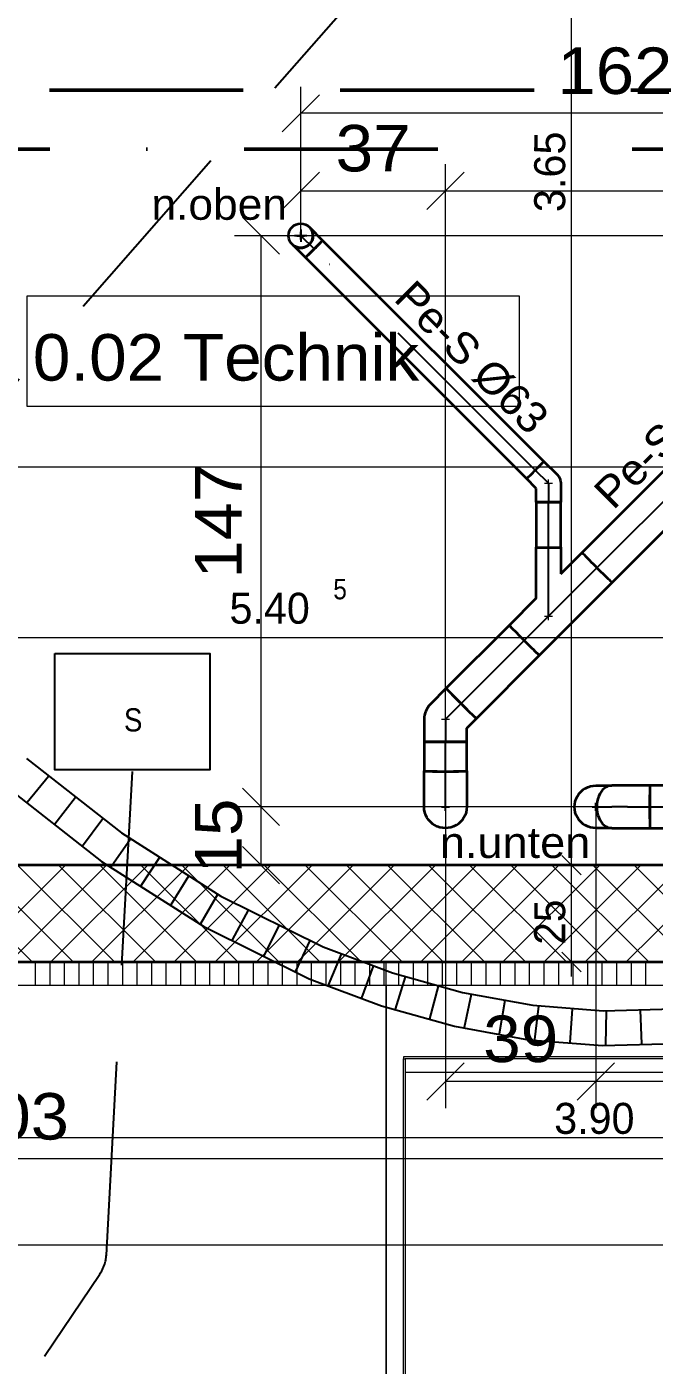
# Model space of a CAD drawing. Header units: millimetres. Extents: x -3497 to 2618, y -1809 to 2456.
# Drawn here: x 719.6 to 881.4, y 636.7 to 982.3 of the extents above; entities that cross this region are included whole.
import ezdxf
from ezdxf.enums import TextEntityAlignment as Align

# ---------------------------------------------------------------- set-up
doc = ezdxf.new("R2010")
doc.units = ezdxf.units.MM
doc.header["$LTSCALE"] = 100
doc.header["$PDMODE"] = 2
doc.header["$PDSIZE"] = 1
doc.linetypes.add('DASHDOT', pattern=[1, 0.5, -0.25, 0, -0.25])
doc.linetypes.add('DASHED', pattern=[0.75, 0.5, -0.25])
for name, color, linetype, true_color in [('10-0.05 Solid', 1, 'Continuous', 0xff0000), ('10-0.10 Punktlinie', 9, 'Continuous', 0x808080), ('10-0.18 Solid', 9, 'Continuous', 0x808080), ('20-(100) Aussenwände', 7, 'Continuous', 0xc0c0c0), ('20-Beton', 9, 'Continuous', 0x808080), ('30-Text', 7, 'Continuous', 0xff8000), ('30-Text 6', 3, 'Continuous', 0x00ff00), ('50-Sanitärapparate', 6, 'Continuous', 0xff00ff), ('50-Türen&Fenster', 9, 'Continuous', 0x808080), ('Keine', 7, 'Continuous', 0xff8000), ('Layer31', 9, 'Continuous', 0x808080)]:
    doc.layers.add(name, color=color, linetype=linetype, true_color=true_color)
doc.layers.add('10-0.05 Strichpunkt', color=7, linetype='Continuous')
doc.styles.add('Arial', font='arial.ttf')
doc.dimstyles.new('ISO-25', dxfattribs={"dimtxt": 2.5, "dimasz": 2.5, "dimexe": 1.25, "dimexo": 0.625, "dimtad": 1, "dimtxsty": 'Standard', "dimcen": 2.5, "dimadec": 0, "dimazin": 0, "dimtfac": 1, "dimtmove": 0, "dimatfit": 3, "dimfxl": 0, "dimarcsym": 0})

# ---------------------------------------------------------------- blocks, each defined once
blk = doc.blocks.new('vER1Sym_104_nNn0170')
at = {"layer": '20-(100) Aussenwände', "color": 7, "linetype": 'DASHDOT', "lineweight": 25}
blk.add_point((866.4, 780.91), dxfattribs=at)
blk = doc.blocks.new('vEBow_1400_nNn0174')
at = {"layer": '20-(100) Aussenwände', "color": 7, "linetype": 'DASHDOT', "lineweight": 25}
blk.add_line((866.4, 780.91), (870.49, 780.91), dxfattribs=at)
at = {"layer": '20-(100) Aussenwände', "color": 22, "linetype": 'Continuous', "lineweight": 35, "true_color": 0xc03000}
blk.add_lwpolyline([(870.49, 775.41), (866.4, 775.41), (865.69, 775.45), (864.98, 775.59), (864.3, 775.83), (863.65, 776.14), (863.06, 776.54), (862.51, 777.02), (862.04, 777.56), (861.64, 778.16), (861.32, 778.8), (861.09, 779.48), (860.95, 780.19), (860.9, 780.91), (860.95, 781.63), (861.09, 782.33), (861.32, 783.01), (861.64, 783.66), (862.04, 784.26), (862.51, 784.8), (863.06, 785.27), (863.65, 785.67), (864.3, 785.99), (864.98, 786.22), (865.69, 786.36), (866.4, 786.41), (870.49, 786.41), (869.99, 786.36), (869.49, 786.22), (869.01, 785.99), (868.55, 785.67), (868.13, 785.27), (867.74, 784.8), (867.41, 784.26), (867.13, 783.66), (866.9, 783.01), (866.74, 782.33), (866.64, 781.63), (866.61, 780.91), (866.64, 780.19), (866.74, 779.48), (866.9, 778.8), (867.13, 778.16), (867.41, 777.56), (867.74, 777.02), (868.13, 776.54), (868.55, 776.14), (869.01, 775.83), (869.49, 775.59), (869.99, 775.45)], close=True, dxfattribs=at)
blk = doc.blocks.new('vEBow_1401_nNn0175')
at = {"layer": '20-(100) Aussenwände', "color": 22, "linetype": 'Continuous', "lineweight": 35, "true_color": 0xc03000}
blk.add_line((880.37, 775.41), (880.37, 786.41), dxfattribs=at)
at = {"layer": '20-(100) Aussenwände', "color": 7, "linetype": 'DASHDOT', "lineweight": 25}
for q in [(870.49, 780.91), (880.37, 780.91)]:
    blk.add_line((874.59, 780.91), q, dxfattribs=at)
at = {"layer": '20-(100) Aussenwände', "color": 22, "linetype": 'Continuous', "lineweight": 35, "true_color": 0xc03000}
blk.add_lwpolyline([(870.49, 775.41), (880.37, 775.41), (880.37, 786.41), (870.49, 786.41), (869.99, 786.36), (869.49, 786.22), (869.01, 785.99), (868.55, 785.67), (868.13, 785.27), (867.74, 784.8), (867.41, 784.26), (867.13, 783.66), (866.9, 783.01), (866.74, 782.33), (866.64, 781.63), (866.61, 780.91), (866.64, 780.19), (866.74, 779.48), (866.9, 778.8), (867.13, 778.16), (867.41, 777.56), (867.74, 777.02), (868.13, 776.54), (868.55, 776.14), (869.01, 775.83), (869.49, 775.59), (869.99, 775.45)], close=True, dxfattribs=at)
blk.add_lwpolyline([(870.49, 786.41), (869.99, 786.36), (869.49, 786.22), (869.01, 785.99), (868.55, 785.67), (868.13, 785.27), (867.74, 784.8), (867.41, 784.26), (867.13, 783.66), (866.9, 783.01), (866.74, 782.33), (866.64, 781.63), (866.61, 780.91), (866.64, 780.19), (866.74, 779.48), (866.9, 778.8), (867.13, 778.16), (867.41, 777.56), (867.74, 777.02), (868.13, 776.54), (868.55, 776.14), (869.01, 775.83), (869.49, 775.59), (869.99, 775.45), (870.49, 775.41)], dxfattribs=at)
blk = doc.blocks.new('vEPipe_742_nNn0176')
at = {"layer": '20-(100) Aussenwände', "color": 7, "linetype": 'DASHDOT', "lineweight": 25}
blk.add_line((880.37, 780.91), (914.55, 780.91), dxfattribs=at)
at = {"layer": '20-(100) Aussenwände', "color": 22, "linetype": 'Continuous', "lineweight": 35, "true_color": 0xc03000}
blk.add_lwpolyline([(880.37, 775.41), (914.55, 775.41), (914.54, 775.45), (914.53, 775.59), (914.51, 775.83), (914.5, 776.14), (914.49, 776.54), (914.48, 777.02), (914.47, 777.56), (914.46, 778.16), (914.45, 778.8), (914.45, 779.48), (914.45, 780.19), (914.44, 780.91), (914.45, 781.63), (914.45, 782.33), (914.45, 783.01), (914.46, 783.66), (914.47, 784.26), (914.48, 784.8), (914.49, 785.27), (914.5, 785.67), (914.51, 785.99), (914.53, 786.22), (914.54, 786.36), (914.55, 786.41), (880.37, 786.41), (880.36, 786.36), (880.34, 786.22), (880.33, 785.99), (880.32, 785.67), (880.3, 785.27), (880.29, 784.8), (880.28, 784.26), (880.27, 783.66), (880.27, 783.01), (880.26, 782.33), (880.26, 781.63), (880.26, 780.91), (880.26, 780.19), (880.26, 779.48), (880.27, 778.8), (880.27, 778.16), (880.28, 777.56), (880.29, 777.02), (880.3, 776.54), (880.32, 776.14), (880.33, 775.83), (880.34, 775.59), (880.36, 775.45)], close=True, dxfattribs=at)
blk.add_lwpolyline([(880.37, 786.41), (880.36, 786.36), (880.34, 786.22), (880.33, 785.99), (880.32, 785.67), (880.3, 785.27), (880.29, 784.8), (880.28, 784.26), (880.27, 783.66), (880.27, 783.01), (880.26, 782.33), (880.26, 781.63), (880.26, 780.91), (880.26, 780.19), (880.26, 779.48), (880.27, 778.8), (880.27, 778.16), (880.28, 777.56), (880.29, 777.02), (880.3, 776.54), (880.32, 776.14), (880.33, 775.83), (880.34, 775.59), (880.36, 775.45), (880.37, 775.41)], dxfattribs=at)
blk = doc.blocks.new('vER1Sym_105_nNn0182')
at = {"layer": '20-(100) Aussenwände', "color": 7, "linetype": 'DASHDOT', "lineweight": 25}
blk.add_point((827.59, 780.91), dxfattribs=at)
blk = doc.blocks.new('vERiSym_187_nNn0185')
at = {"layer": '20-(100) Aussenwände', "color": 7, "linetype": 'DASHDOT', "lineweight": 25}
blk.add_point((790.25, 928.4), dxfattribs=at)
blk = doc.blocks.new('vEGuideLine_1305_nNn0186')
at = {"layer": '20-(100) Aussenwände', "color": 16, "linetype": 'Continuous', "lineweight": 13, "true_color": 0x800000}
blk.add_point((827.59, 803.55), dxfattribs=at)
blk = doc.blocks.new('vEGuideLine_1308_nNn0189')
at = {"layer": '20-(100) Aussenwände', "color": 16, "linetype": 'Continuous', "lineweight": 13, "true_color": 0x800000}
blk.add_point((854.18, 864.46), dxfattribs=at)
blk = doc.blocks.new('vEGuideLine_1310_nNn0191')
at = {"layer": '20-(100) Aussenwände', "color": 16, "linetype": 'Continuous', "lineweight": 13, "true_color": 0x800000}
blk.add_point((790.25, 928.4), dxfattribs=at)
blk = doc.blocks.new('vEGuideLine_1312_nNn0193')
at = {"layer": '20-(100) Aussenwände', "color": 16, "linetype": 'Continuous', "lineweight": 13, "true_color": 0x800000}
blk.add_point((854.18, 830.14), dxfattribs=at)
blk = doc.blocks.new('vEBow_1424_nNn0194')
at = {"layer": '20-(100) Aussenwände', "color": 7, "linetype": 'DASHDOT', "lineweight": 25}
blk.add_line((827.59, 780.91), (827.59, 790.19), dxfattribs=at)
at = {"layer": '20-(100) Aussenwände', "color": 22, "linetype": 'Continuous', "lineweight": 35, "true_color": 0xc03000}
blk.add_lwpolyline([(833.09, 790.19), (833.09, 780.91), (833.04, 780.19), (832.9, 779.48), (832.67, 778.8), (832.35, 778.16), (831.95, 777.56), (831.48, 777.02), (830.93, 776.54), (830.34, 776.14), (829.69, 775.83), (829.01, 775.59), (828.3, 775.45), (827.59, 775.41), (826.87, 775.45), (826.16, 775.59), (825.48, 775.83), (824.84, 776.14), (824.24, 776.54), (823.7, 777.02), (823.22, 777.56), (822.82, 778.16), (822.5, 778.8), (822.27, 779.48), (822.13, 780.19), (822.09, 780.91), (822.09, 790.19), (822.13, 790.17), (822.27, 790.15), (822.5, 790.13), (822.82, 790.12), (823.22, 790.1), (823.7, 790.09), (824.24, 790.07), (824.84, 790.06), (825.48, 790.06), (826.16, 790.05), (826.87, 790.05), (827.59, 790.05), (828.3, 790.05), (829.01, 790.05), (829.69, 790.06), (830.34, 790.06), (830.93, 790.07), (831.48, 790.09), (831.95, 790.1), (832.35, 790.12), (832.67, 790.13), (832.9, 790.15), (833.04, 790.17)], close=True, dxfattribs=at)
blk = doc.blocks.new('vEPipe_751_nNn0195')
at = {"layer": '20-(100) Aussenwände', "color": 7, "linetype": 'DASHDOT', "lineweight": 25}
blk.add_line((827.59, 790.19), (827.59, 797.77), dxfattribs=at)
at = {"layer": '20-(100) Aussenwände', "color": 22, "linetype": 'Continuous', "lineweight": 35, "true_color": 0xc03000}
blk.add_lwpolyline([(833.09, 790.19), (833.09, 797.77), (833.04, 797.75), (832.9, 797.74), (832.67, 797.73), (832.35, 797.71), (831.95, 797.7), (831.48, 797.69), (830.93, 797.68), (830.34, 797.67), (829.69, 797.67), (829.01, 797.66), (828.3, 797.66), (827.59, 797.66), (826.87, 797.66), (826.16, 797.66), (825.48, 797.67), (824.84, 797.67), (824.24, 797.68), (823.7, 797.69), (823.22, 797.7), (822.82, 797.71), (822.5, 797.73), (822.27, 797.74), (822.13, 797.75), (822.09, 797.77), (822.09, 790.19), (822.13, 790.17), (822.27, 790.16), (822.5, 790.15), (822.82, 790.13), (823.22, 790.12), (823.7, 790.11), (824.24, 790.1), (824.84, 790.09), (825.48, 790.09), (826.16, 790.08), (826.87, 790.08), (827.59, 790.08), (828.3, 790.08), (829.01, 790.08), (829.69, 790.09), (830.34, 790.09), (830.93, 790.1), (831.48, 790.11), (831.95, 790.12), (832.35, 790.13), (832.67, 790.15), (832.9, 790.16), (833.04, 790.17)], close=True, dxfattribs=at)
blk.add_lwpolyline([(822.09, 790.19), (822.13, 790.17), (822.27, 790.16), (822.5, 790.15), (822.82, 790.13), (823.22, 790.12), (823.7, 790.11), (824.24, 790.1), (824.84, 790.09), (825.48, 790.09), (826.16, 790.08), (826.87, 790.08), (827.59, 790.08), (828.3, 790.08), (829.01, 790.08), (829.69, 790.09), (830.34, 790.09), (830.93, 790.1), (831.48, 790.11), (831.95, 790.12), (832.35, 790.13), (832.67, 790.15), (832.9, 790.16), (833.04, 790.17), (833.09, 790.19)], dxfattribs=at)
blk = doc.blocks.new('vEBow_1425_nNn0196')
at = {"layer": '20-(100) Aussenwände', "color": 7, "linetype": 'DASHDOT', "lineweight": 25}
for q in [(831.68, 807.64), (827.59, 797.77)]:
    blk.add_line((827.59, 803.55), q, dxfattribs=at)
at = {"layer": '20-(100) Aussenwände', "color": 22, "linetype": 'Continuous', "lineweight": 35, "true_color": 0xc03000}
blk.add_lwpolyline([(833.09, 801.27), (835.57, 803.75), (835.52, 803.78), (835.42, 803.87), (835.25, 804.03), (835.02, 804.25), (834.73, 804.52), (834.39, 804.85), (834, 805.23), (833.57, 805.65), (833.11, 806.1), (832.63, 806.58), (832.13, 807.08), (831.62, 807.59), (831.11, 808.09), (830.62, 808.6), (830.14, 809.08), (829.68, 809.54), (829.27, 809.97), (828.89, 810.35), (828.56, 810.69), (828.28, 810.98), (828.06, 811.21), (827.91, 811.38), (827.81, 811.49), (827.79, 811.53), (823.7, 807.44, 0.198938), (822.09, 803.55), (822.09, 797.77), (822.13, 797.75), (822.27, 797.74), (822.5, 797.73), (822.82, 797.71), (823.22, 797.7), (823.7, 797.69), (824.24, 797.68), (824.84, 797.67), (825.48, 797.67), (826.16, 797.66), (826.87, 797.66), (827.59, 797.66), (828.3, 797.66), (829.01, 797.66), (829.69, 797.67), (830.34, 797.67), (830.93, 797.68), (831.48, 797.69), (831.95, 797.7), (832.35, 797.71), (832.67, 797.73), (832.9, 797.74), (833.04, 797.75), (833.09, 797.77)], format="xyb", close=True, dxfattribs=at)
blk.add_lwpolyline([(822.09, 797.77), (822.13, 797.75), (822.27, 797.74), (822.5, 797.73), (822.82, 797.71), (823.22, 797.7), (823.7, 797.69), (824.24, 797.68), (824.84, 797.67), (825.48, 797.67), (826.16, 797.66), (826.87, 797.66), (827.59, 797.66), (828.3, 797.66), (829.01, 797.66), (829.69, 797.67), (830.34, 797.67), (830.93, 797.68), (831.48, 797.69), (831.95, 797.7), (832.35, 797.71), (832.67, 797.73), (832.9, 797.74), (833.04, 797.75), (833.09, 797.77)], dxfattribs=at)
blk = doc.blocks.new('vEPipe_752_nNn0197')
at = {"layer": '20-(100) Aussenwände', "color": 7, "linetype": 'DASHDOT', "lineweight": 25}
blk.add_line((831.68, 807.64), (847.97, 823.93), dxfattribs=at)
at = {"layer": '20-(100) Aussenwände', "color": 22, "linetype": 'Continuous', "lineweight": 35, "true_color": 0xc03000}
blk.add_lwpolyline([(835.57, 803.75), (851.86, 820.04), (851.81, 820.07), (851.7, 820.16), (851.53, 820.31), (851.3, 820.53), (851.01, 820.8), (850.66, 821.13), (850.27, 821.5), (849.84, 821.92), (849.38, 822.37), (848.9, 822.85), (848.4, 823.35), (847.89, 823.86), (847.38, 824.36), (846.89, 824.87), (846.41, 825.35), (845.96, 825.81), (845.54, 826.24), (845.16, 826.63), (844.83, 826.97), (844.56, 827.26), (844.34, 827.5), (844.19, 827.67), (844.1, 827.78), (844.08, 827.82), (827.79, 811.53), (827.81, 811.49), (827.9, 811.38), (828.05, 811.2), (828.27, 810.97), (828.54, 810.68), (828.87, 810.34), (829.25, 809.95), (829.66, 809.52), (830.12, 809.06), (830.59, 808.57), (831.09, 808.07), (831.6, 807.56), (832.11, 807.06), (832.61, 806.56), (833.09, 806.08), (833.55, 805.63), (833.98, 805.21), (834.37, 804.84), (834.71, 804.51), (835.01, 804.23), (835.24, 804.02), (835.41, 803.86), (835.52, 803.78)], close=True, dxfattribs=at)
blk.add_lwpolyline([(827.79, 811.53), (827.81, 811.49), (827.9, 811.38), (828.05, 811.2), (828.27, 810.97), (828.54, 810.68), (828.87, 810.34), (829.25, 809.95), (829.66, 809.52), (830.12, 809.06), (830.59, 808.57), (831.09, 808.07), (831.6, 807.56), (832.11, 807.06), (832.61, 806.56), (833.09, 806.08), (833.55, 805.63), (833.98, 805.21), (834.37, 804.84), (834.71, 804.51), (835.01, 804.23), (835.24, 804.02), (835.41, 803.86), (835.52, 803.78), (835.57, 803.75)], dxfattribs=at)
blk = doc.blocks.new('vEBranch_425_nNn0198')
at = {"layer": '20-(100) Aussenwände', "color": 7, "linetype": 'DASHDOT', "lineweight": 25}
for p, q in [((854.18, 830.14), (854.18, 847.93)), ((847.97, 823.93), (866.75, 842.72))]:
    blk.add_line(p, q, dxfattribs=at)
at = {"layer": '20-(100) Aussenwände', "color": 22, "linetype": 'Continuous', "lineweight": 35, "true_color": 0xc03000}
blk.add_lwpolyline([(857.33, 841.07), (862.86, 846.61), (862.89, 846.56), (862.98, 846.45), (863.13, 846.28), (863.34, 846.05), (863.62, 845.76), (863.95, 845.41), (864.32, 845.02), (864.74, 844.59), (865.19, 844.13), (865.67, 843.65), (866.17, 843.15), (866.67, 842.64), (867.18, 842.13), (867.68, 841.64), (868.17, 841.16), (868.63, 840.71), (869.06, 840.29), (869.45, 839.91), (869.79, 839.58), (870.08, 839.31), (870.32, 839.09), (870.49, 838.94), (870.6, 838.85), (870.64, 838.83), (851.86, 820.04), (851.81, 820.07), (851.7, 820.16), (851.53, 820.31), (851.3, 820.53), (851.01, 820.8), (850.66, 821.13), (850.27, 821.5), (849.84, 821.92), (849.38, 822.37), (848.9, 822.85), (848.4, 823.35), (847.89, 823.86), (847.38, 824.36), (846.89, 824.87), (846.41, 825.35), (845.96, 825.81), (845.54, 826.24), (845.16, 826.63), (844.83, 826.97), (844.56, 827.26), (844.34, 827.5), (844.19, 827.67), (844.1, 827.78), (844.08, 827.82), (851.03, 834.77), (851.03, 847.93), (851.05, 847.92), (851.13, 847.92), (851.27, 847.91), (851.45, 847.9), (851.68, 847.9), (851.95, 847.9), (852.26, 847.89), (852.6, 847.89), (852.97, 847.89), (853.36, 847.88), (853.77, 847.88), (854.18, 847.88), (854.59, 847.88), (854.99, 847.88), (855.38, 847.89), (855.75, 847.89), (856.09, 847.89), (856.4, 847.9), (856.68, 847.9), (856.9, 847.91), (857.09, 847.91), (857.22, 847.92), (857.3, 847.92), (857.33, 847.93)], close=True, dxfattribs=at)
blk.add_lwpolyline([(844.08, 827.82), (844.1, 827.78), (844.19, 827.67), (844.34, 827.5), (844.56, 827.26), (844.83, 826.97), (845.16, 826.63), (845.54, 826.24), (845.96, 825.81), (846.41, 825.35), (846.89, 824.87), (847.38, 824.36), (847.89, 823.86), (848.4, 823.35), (848.9, 822.85), (849.38, 822.37), (849.84, 821.92), (850.27, 821.5), (850.66, 821.13), (851.01, 820.8), (851.3, 820.53), (851.53, 820.31), (851.7, 820.16), (851.81, 820.07), (851.86, 820.04)], dxfattribs=at)
blk = doc.blocks.new('vEPipe_753_nNn0199')
at = {"layer": '20-(100) Aussenwände', "color": 7, "linetype": 'DASHDOT', "lineweight": 25}
blk.add_line((854.18, 847.93), (854.18, 859.62), dxfattribs=at)
at = {"layer": '20-(100) Aussenwände', "color": 22, "linetype": 'Continuous', "lineweight": 35, "true_color": 0xc03000}
blk.add_lwpolyline([(857.33, 847.93), (857.33, 859.61), (857.3, 859.61), (857.22, 859.6), (857.09, 859.59), (856.91, 859.58), (856.68, 859.58), (856.41, 859.57), (856.1, 859.56), (855.75, 859.56), (855.38, 859.56), (854.99, 859.55), (854.59, 859.55), (854.18, 859.55), (853.77, 859.55), (853.36, 859.55), (852.97, 859.56), (852.6, 859.56), (852.26, 859.57), (851.95, 859.57), (851.68, 859.58), (851.45, 859.58), (851.27, 859.59), (851.14, 859.6), (851.06, 859.61), (851.03, 859.62), (851.03, 847.93), (851.05, 847.92), (851.13, 847.91), (851.27, 847.9), (851.45, 847.9), (851.68, 847.89), (851.95, 847.88), (852.26, 847.88), (852.6, 847.87), (852.97, 847.87), (853.36, 847.87), (853.77, 847.87), (854.18, 847.86), (854.59, 847.87), (854.99, 847.87), (855.38, 847.87), (855.75, 847.87), (856.09, 847.88), (856.4, 847.88), (856.68, 847.89), (856.9, 847.9), (857.09, 847.9), (857.22, 847.91), (857.3, 847.92)], close=True, dxfattribs=at)
blk.add_lwpolyline([(851.03, 847.93), (851.05, 847.92), (851.13, 847.91), (851.27, 847.9), (851.45, 847.9), (851.68, 847.89), (851.95, 847.88), (852.26, 847.88), (852.6, 847.87), (852.97, 847.87), (853.36, 847.87), (853.77, 847.87), (854.18, 847.86), (854.59, 847.87), (854.99, 847.87), (855.38, 847.87), (855.75, 847.87), (856.09, 847.88), (856.4, 847.88), (856.68, 847.89), (856.9, 847.9), (857.09, 847.9), (857.22, 847.91), (857.3, 847.92), (857.33, 847.93)], dxfattribs=at)
blk = doc.blocks.new('vEBow_1426_nNn0200')
at = {"layer": '20-(100) Aussenwände', "color": 7, "linetype": 'DASHDOT', "lineweight": 25}
for q in [(850.75, 867.89), (854.18, 859.62)]:
    blk.add_line((854.18, 864.46), q, dxfattribs=at)
at = {"layer": '20-(100) Aussenwände', "color": 22, "linetype": 'Continuous', "lineweight": 35, "true_color": 0xc03000}
blk.add_lwpolyline([(851.03, 863.16), (848.52, 865.67), (848.54, 865.68), (848.61, 865.73), (848.7, 865.82), (848.84, 865.95), (849, 866.11), (849.2, 866.3), (849.42, 866.51), (849.66, 866.75), (849.93, 867.01), (850.2, 867.29), (850.49, 867.57), (850.78, 867.86), (851.07, 868.15), (851.36, 868.44), (851.63, 868.72), (851.89, 868.98), (852.13, 869.22), (852.35, 869.45), (852.53, 869.64), (852.69, 869.81), (852.82, 869.94), (852.91, 870.04), (852.96, 870.1), (852.98, 870.12), (856.41, 866.69, -0.198938), (857.33, 864.46), (857.33, 859.62), (857.3, 859.61), (857.22, 859.6), (857.09, 859.59), (856.91, 859.58), (856.68, 859.58), (856.41, 859.57), (856.1, 859.57), (855.75, 859.56), (855.38, 859.56), (854.99, 859.55), (854.59, 859.55), (854.18, 859.55), (853.77, 859.55), (853.36, 859.55), (852.97, 859.56), (852.6, 859.56), (852.26, 859.57), (851.95, 859.57), (851.68, 859.58), (851.45, 859.58), (851.27, 859.59), (851.14, 859.6), (851.06, 859.61), (851.03, 859.62)], format="xyb", close=True, dxfattribs=at)
blk.add_lwpolyline([(851.03, 859.62), (851.06, 859.61), (851.14, 859.6), (851.27, 859.59), (851.45, 859.58), (851.68, 859.58), (851.95, 859.57), (852.26, 859.57), (852.6, 859.56), (852.97, 859.56), (853.36, 859.55), (853.77, 859.55), (854.18, 859.55), (854.59, 859.55), (854.99, 859.55), (855.38, 859.56), (855.75, 859.56), (856.1, 859.57), (856.41, 859.57), (856.68, 859.58), (856.91, 859.58), (857.09, 859.59), (857.22, 859.6), (857.3, 859.61), (857.33, 859.62)], dxfattribs=at)
blk = doc.blocks.new('vEPipe_754_nNn0201')
at = {"layer": '20-(100) Aussenwände', "color": 7, "linetype": 'DASHDOT', "lineweight": 25}
blk.add_line((850.75, 867.89), (793.68, 924.97), dxfattribs=at)
at = {"layer": '20-(100) Aussenwände', "color": 22, "linetype": 'Continuous', "lineweight": 35, "true_color": 0xc03000}
blk.add_lwpolyline([(852.98, 870.12), (795.9, 927.19), (795.89, 927.17), (795.84, 927.11), (795.75, 927.01), (795.63, 926.87), (795.47, 926.71), (795.28, 926.51), (795.07, 926.29), (794.83, 926.04), (794.57, 925.78), (794.29, 925.5), (794.01, 925.21), (793.72, 924.92), (793.43, 924.63), (793.14, 924.35), (792.86, 924.07), (792.6, 923.81), (792.35, 923.58), (792.13, 923.36), (791.94, 923.17), (791.77, 923.02), (791.63, 922.89), (791.54, 922.8), (791.47, 922.75), (791.45, 922.74), (848.52, 865.67), (848.55, 865.68), (848.61, 865.73), (848.71, 865.82), (848.84, 865.94), (849.01, 866.1), (849.21, 866.29), (849.43, 866.5), (849.67, 866.74), (849.94, 867), (850.22, 867.27), (850.5, 867.56), (850.79, 867.85), (851.08, 868.14), (851.37, 868.43), (851.64, 868.7), (851.9, 868.97), (852.14, 869.21), (852.36, 869.44), (852.54, 869.63), (852.7, 869.8), (852.82, 869.93), (852.91, 870.03), (852.96, 870.1)], close=True, dxfattribs=at)
blk.add_lwpolyline([(848.52, 865.67), (848.55, 865.68), (848.61, 865.73), (848.71, 865.82), (848.84, 865.94), (849.01, 866.1), (849.21, 866.29), (849.43, 866.5), (849.67, 866.74), (849.94, 867), (850.22, 867.27), (850.5, 867.56), (850.79, 867.85), (851.08, 868.14), (851.37, 868.43), (851.64, 868.7), (851.9, 868.97), (852.14, 869.21), (852.36, 869.44), (852.54, 869.63), (852.7, 869.8), (852.82, 869.93), (852.91, 870.03), (852.96, 870.1), (852.98, 870.12)], dxfattribs=at)
blk = doc.blocks.new('vEBow_1427_nNn0202')
at = {"layer": '20-(100) Aussenwände', "color": 7, "linetype": 'DASHDOT', "lineweight": 25}
for p, q in [((790.25, 929.97), (790.25, 926.82)), ((791.82, 928.4), (788.67, 928.4)), ((790.25, 928.4), (793.68, 924.97))]:
    blk.add_line(p, q, dxfattribs=at)
at = {"layer": '20-(100) Aussenwände', "color": 22, "linetype": 'Continuous', "lineweight": 35, "true_color": 0xc03000}
blk.add_line((791.45, 922.74), (795.9, 927.19), dxfattribs=at)
blk.add_lwpolyline([(791.45, 922.74), (788.02, 926.17), (788.33, 925.9), (788.67, 925.67), (789.04, 925.49), (789.43, 925.35), (789.83, 925.27), (790.25, 925.25), (790.66, 925.27), (791.06, 925.35), (791.45, 925.49), (791.82, 925.67), (792.16, 925.9), (792.47, 926.17), (792.74, 926.48), (792.97, 926.82), (793.16, 927.19), (793.29, 927.58), (793.37, 927.99), (793.4, 928.4), (793.37, 928.81), (793.29, 929.21), (793.16, 929.6), (792.97, 929.97), (792.74, 930.31), (792.47, 930.62), (795.9, 927.19)], close=True, dxfattribs=at)
blk.add_circle((790.25, 928.4), 3.15, dxfattribs=at)
blk = doc.blocks.new('vEPipe_755_nNn0203')
at = {"layer": '20-(100) Aussenwände', "color": 7, "linetype": 'DASHDOT', "lineweight": 25}
blk.add_line((866.75, 842.72), (908.76, 884.73), dxfattribs=at)
at = {"layer": '20-(100) Aussenwände', "color": 22, "linetype": 'Continuous', "lineweight": 35, "true_color": 0xc03000}
blk.add_lwpolyline([(870.64, 838.83), (912.65, 880.84), (912.61, 880.86), (912.5, 880.95), (912.33, 881.11), (912.09, 881.32), (911.8, 881.6), (911.46, 881.92), (911.07, 882.3), (910.64, 882.72), (910.18, 883.17), (909.69, 883.65), (909.19, 884.14), (908.69, 884.65), (908.18, 885.16), (907.68, 885.66), (907.2, 886.15), (906.75, 886.61), (906.33, 887.03), (905.96, 887.42), (905.63, 887.77), (905.36, 888.06), (905.14, 888.29), (904.99, 888.47), (904.9, 888.57), (904.87, 888.62), (862.86, 846.61), (862.89, 846.56), (862.98, 846.45), (863.13, 846.28), (863.34, 846.05), (863.62, 845.76), (863.95, 845.41), (864.32, 845.02), (864.74, 844.59), (865.19, 844.13), (865.67, 843.65), (866.17, 843.15), (866.67, 842.64), (867.18, 842.13), (867.68, 841.64), (868.17, 841.16), (868.63, 840.71), (869.06, 840.29), (869.45, 839.91), (869.79, 839.58), (870.08, 839.31), (870.32, 839.09), (870.49, 838.94), (870.6, 838.85)], close=True, dxfattribs=at)
blk.add_lwpolyline([(862.86, 846.61), (862.89, 846.56), (862.98, 846.45), (863.13, 846.28), (863.34, 846.05), (863.62, 845.76), (863.95, 845.41), (864.32, 845.02), (864.74, 844.59), (865.19, 844.13), (865.67, 843.65), (866.17, 843.15), (866.67, 842.64), (867.18, 842.13), (867.68, 841.64), (868.17, 841.16), (868.63, 840.71), (869.06, 840.29), (869.45, 839.91), (869.79, 839.58), (870.08, 839.31), (870.32, 839.09), (870.49, 838.94), (870.6, 838.85), (870.64, 838.83)], dxfattribs=at)
blk = doc.blocks.new('*D329')
at = {"layer": '10-0.05 Strichpunkt', "color": 6, "linetype": 'Continuous', "lineweight": 13, "true_color": 0xff00ff}
for p, q in [((784.8, 776.11), (775.2, 785.71)), ((866.4, 780.91), (773.14, 780.91)), ((780, 765.85), (780, 780.91)), ((780, 780.91), (780, 780.91)), ((775.2, 770.65), (784.8, 761.05)), ((794.71, 765.85), (773.14, 765.85)), ((780, 765.85), (780, 765.85))]:
    blk.add_line(p, q, dxfattribs=at)
at = {"layer": '10-0.05 Strichpunkt', "color": 6, "linetype": 'Continuous', "lineweight": 13, "true_color": 0xff00ff, "style": 'Arial', "width": 1.03866}
blk.add_text('15', height=12, rotation=90, dxfattribs=at).set_placement((775, 763.71), (775, 783.05), align=Align.FIT)
blk = doc.blocks.new('_Oblique')
at = {"color": 0, "linetype": 'ByBlock', "lineweight": -2}
blk.add_line((-0.5, -0.5), (0.5, 0.5), dxfattribs=at)
blk = doc.blocks.new('*D330')
at = {"layer": '10-0.05 Strichpunkt', "color": 6, "linetype": 'Continuous', "lineweight": 13, "true_color": 0xff00ff}
for p, q in [((775.2, 933.2), (784.8, 923.6)), ((1067.83, 928.4), (773.14, 928.4)), ((780, 780.91), (780, 928.4)), ((784.8, 776.11), (775.2, 785.71)), ((866.4, 780.91), (773.14, 780.91))]:
    blk.add_line(p, q, dxfattribs=at)
at = {"layer": '10-0.05 Strichpunkt', "color": 6, "linetype": 'Continuous', "lineweight": 13, "true_color": 0xff00ff, "style": 'Arial', "width": 1.060137}
blk.add_text('147', height=12, rotation=90, dxfattribs=at).set_placement((775, 839.85), (775, 869.46), align=Align.FIT)
blk = doc.blocks.new('*D331')
at = {"layer": '10-0.05 Strichpunkt', "color": 6, "linetype": 'Continuous', "lineweight": 13, "true_color": 0xff00ff}
for p, q in [((866.4, 780.91), (866.4, 703.14)), ((1067.33, 779.81), (1067.33, 703.14)), ((861.6, 705.2), (871.2, 714.8)), ((1072.13, 714.8), (1062.53, 705.2)), ((1067.33, 710), (866.4, 710))]:
    blk.add_line(p, q, dxfattribs=at)
at = {"layer": '10-0.05 Strichpunkt', "color": 6, "linetype": 'Continuous', "lineweight": 13, "true_color": 0xff00ff, "style": 'Arial', "width": 1.060137}
blk.add_text('201', height=12, dxfattribs=at).set_placement((952.06, 715), (981.68, 715), align=Align.FIT)
blk = doc.blocks.new('*D332')
at = {"layer": '10-0.05 Strichpunkt', "color": 6, "linetype": 'Continuous', "lineweight": 13, "true_color": 0xff00ff}
for p, q in [((827.59, 780.91), (827.59, 703.14)), ((866.4, 780.91), (866.4, 703.14)), ((822.79, 705.2), (832.39, 714.8)), ((871.2, 714.8), (861.6, 705.2)), ((866.4, 710), (827.59, 710))]:
    blk.add_line(p, q, dxfattribs=at)
at = {"layer": '10-0.05 Strichpunkt', "color": 6, "linetype": 'Continuous', "lineweight": 13, "true_color": 0xff00ff, "style": 'Arial', "width": 1.03866}
blk.add_text('39', height=12, dxfattribs=at).set_placement((837.32, 715), (856.67, 715), align=Align.FIT)
blk = doc.blocks.new('*D335')
at = {"layer": '10-0.05 Strichpunkt', "color": 6, "linetype": 'Continuous', "lineweight": 13, "true_color": 0xff00ff}
for p, q in [((785.45, 955.2), (795.05, 964.8)), ((790.25, 928.4), (790.25, 966.86)), ((957.17, 964.8), (947.57, 955.2)), ((952.37, 928.34), (952.37, 966.86)), ((952.37, 960), (790.25, 960))]:
    blk.add_line(p, q, dxfattribs=at)
at = {"layer": '10-0.05 Strichpunkt', "color": 6, "linetype": 'Continuous', "lineweight": 13, "true_color": 0xff00ff, "style": 'Arial', "width": 1.060137}
blk.add_text('162', height=12, dxfattribs=at).set_placement((856.5, 965), (886.12, 965), align=Align.FIT)
blk = doc.blocks.new('*D336')
at = {"layer": '10-0.05 Strichpunkt', "color": 6, "linetype": 'Continuous', "lineweight": 13, "true_color": 0xff00ff}
for p, q in [((785.45, 935.2), (795.05, 944.8)), ((790.25, 928.4), (790.25, 946.86)), ((832.39, 944.8), (822.79, 935.2)), ((827.59, 803.55), (827.59, 946.86)), ((790.25, 940), (827.59, 940))]:
    blk.add_line(p, q, dxfattribs=at)
at = {"layer": '10-0.05 Strichpunkt', "color": 6, "linetype": 'Continuous', "lineweight": 13, "true_color": 0xff00ff, "style": 'Arial', "width": 1.03866}
blk.add_text('37', height=12, dxfattribs=at).set_placement((799.24, 945), (818.59, 945), align=Align.FIT)
blk = doc.blocks.new('*D337')
at = {"layer": '10-0.05 Strichpunkt', "color": 6, "linetype": 'Continuous', "lineweight": 13, "true_color": 0xff00ff}
for p, q in [((822.79, 935.2), (832.39, 944.8)), ((827.59, 803.55), (827.59, 946.86)), ((997.17, 944.8), (987.57, 935.2)), ((992.37, 928.35), (992.37, 946.86)), ((827.59, 940), (992.37, 940))]:
    blk.add_line(p, q, dxfattribs=at)
at = {"layer": '10-0.05 Strichpunkt', "color": 6, "linetype": 'Continuous', "lineweight": 13, "true_color": 0xff00ff, "style": 'Arial', "width": 1.060137}
blk.add_text('165', height=12, dxfattribs=at).set_placement((895.17, 945), (924.79, 945), align=Align.FIT)
blk = doc.blocks.new('*D364')
at = {"layer": '10-0.05 Strichpunkt', "color": 6, "linetype": 'Continuous', "lineweight": 13, "true_color": 0xff00ff}
for p, q in [((1067.36, 710.85), (1067.36, 683.14)), ((359.1, 685.2), (368.7, 694.8)), ((363.9, 665.9), (363.9, 696.86)), ((1072.16, 694.8), (1062.56, 685.2)), ((1067.36, 690), (363.9, 690))]:
    blk.add_line(p, q, dxfattribs=at)
at = {"layer": '10-0.05 Strichpunkt', "color": 6, "linetype": 'Continuous', "lineweight": 13, "true_color": 0xff00ff, "style": 'Arial', "width": 1.060137}
blk.add_text('703', height=12, dxfattribs=at).set_placement((700.82, 695), (730.44, 695), align=Align.FIT)
blk = doc.blocks.new('*X576')
at = {"layer": '10-0.05 Solid', "color": 18, "linetype": 'Continuous', "lineweight": 13, "true_color": 0x000000}
for p, q in [((721.8, 734.85), (721.8, 740.85)), ((725.55, 734.85), (725.55, 740.85)), ((729.3, 734.85), (729.3, 740.85)), ((733.05, 734.85), (733.05, 740.85)), ((736.8, 734.85), (736.8, 740.85)), ((740.55, 734.85), (740.55, 740.85)), ((744.3, 734.85), (744.3, 740.85)), ((748.05, 734.85), (748.05, 740.85)), ((751.8, 734.85), (751.8, 740.85)), ((755.55, 734.85), (755.55, 740.85)), ((759.3, 734.85), (759.3, 740.85)), ((763.05, 734.85), (763.05, 740.85)), ((766.8, 734.85), (766.8, 740.85)), ((770.55, 734.85), (770.55, 740.85)), ((774.3, 734.85), (774.3, 740.85)), ((778.05, 734.85), (778.05, 740.85)), ((781.8, 734.85), (781.8, 740.85)), ((785.55, 734.85), (785.55, 740.85)), ((789.3, 734.85), (789.3, 740.85)), ((793.05, 734.85), (793.05, 740.85)), ((796.8, 734.85), (796.8, 740.85)), ((800.55, 734.85), (800.55, 740.85)), ((804.3, 734.85), (804.3, 740.85)), ((808.05, 734.85), (808.05, 740.85)), ((811.8, 734.85), (811.8, 740.85)), ((815.55, 734.85), (815.55, 740.85)), ((819.3, 734.85), (819.3, 740.85)), ((823.05, 734.85), (823.05, 740.85)), ((826.8, 734.85), (826.8, 740.85)), ((830.55, 734.85), (830.55, 740.85)), ((834.3, 734.85), (834.3, 740.85)), ((838.05, 734.85), (838.05, 740.85)), ((841.8, 734.85), (841.8, 740.85)), ((845.55, 734.85), (845.55, 740.85)), ((849.3, 734.85), (849.3, 740.85)), ((853.05, 734.85), (853.05, 740.85)), ((856.8, 734.85), (856.8, 740.85)), ((860.55, 734.85), (860.55, 740.85)), ((864.3, 734.85), (864.3, 740.85)), ((868.05, 734.85), (868.05, 740.85)), ((871.8, 734.85), (871.8, 740.85)), ((875.55, 734.85), (875.55, 740.85)), ((879.3, 734.85), (879.3, 740.85))]:
    blk.add_line(p, q, dxfattribs=at)
blk = doc.blocks.new('*X577')
at = {"layer": '10-0.05 Solid', "color": 18, "linetype": 'Continuous', "lineweight": 13, "true_color": 0x000000}
for p, q in [((720.95, 740.85), (695.95, 765.85)), ((704.54, 740.85), (729.54, 765.85)), ((731.56, 740.85), (706.56, 765.85)), ((715.15, 740.85), (740.15, 765.85)), ((742.16, 740.85), (717.16, 765.85)), ((725.75, 740.85), (750.75, 765.85)), ((752.77, 740.85), (727.77, 765.85)), ((736.36, 740.85), (761.36, 765.85)), ((763.38, 740.85), (738.38, 765.85)), ((746.97, 740.85), (771.97, 765.85)), ((773.98, 740.85), (748.98, 765.85)), ((757.57, 740.85), (782.57, 765.85)), ((784.59, 740.85), (759.59, 765.85)), ((768.18, 740.85), (793.18, 765.85)), ((795.19, 740.85), (770.19, 765.85)), ((778.79, 740.85), (803.79, 765.85)), ((805.8, 740.85), (780.8, 765.85)), ((789.39, 740.85), (814.39, 765.85)), ((816.41, 740.85), (791.41, 765.85)), ((800, 740.85), (825, 765.85)), ((827.01, 740.85), (802.01, 765.85)), ((810.61, 740.85), (835.61, 765.85)), ((837.62, 740.85), (812.62, 765.85)), ((821.21, 740.85), (846.21, 765.85)), ((848.23, 740.85), (823.23, 765.85)), ((831.82, 740.85), (856.82, 765.85)), ((858.83, 740.85), (833.83, 765.85)), ((842.43, 740.85), (867.43, 765.85)), ((869.44, 740.85), (844.44, 765.85)), ((853.03, 740.85), (878.03, 765.85)), ((880.05, 740.85), (855.05, 765.85)), ((863.64, 740.85), (888.64, 765.85)), ((890.65, 740.85), (865.65, 765.85)), ((874.25, 740.85), (899.25, 765.85)), ((901.26, 740.85), (876.26, 765.85))]:
    blk.add_line(p, q, dxfattribs=at)
blk = doc.blocks.new('AnonymMegaMac_nNn0671')
at = {"layer": '20-Beton', "color": 8, "linetype": 'Continuous', "lineweight": 13, "true_color": 0x808080}
blk.add_line((526.84, 824.64), (1067.37, 824.64), dxfattribs=at)
at = {"layer": '20-Beton', "color": 8, "linetype": 'Continuous', "lineweight": 18, "true_color": 0x808080, "style": 'Arial'}
for s, height, width, p, p2 in [('5', 5.28, 0.853093, (798.64, 834.5), (802.14, 834.5)), ('5.40', 8, 0.953976, (771.86, 828.2), (792.59, 828.2))]:
    blk.add_text(s, height=height, dxfattribs=dict(at, width=width)).set_placement(p, p2, align=Align.FIT)
blk = doc.blocks.new('AnonymMegaMac_nNn0990')
at = {"layer": '20-Beton', "color": 8, "linetype": 'Continuous', "lineweight": 13, "true_color": 0x808080}
blk.add_line((-112.67, 667.82), (1067.35, 667.78), dxfattribs=at)
blk = doc.blocks.new('AnonymMegaMac_nNn0991')
at = {"layer": '20-Beton', "color": 8, "linetype": 'Continuous', "lineweight": 13, "true_color": 0x808080}
blk.add_line((-112.67, 667.82), (1067.35, 667.78), dxfattribs=at)
blk = doc.blocks.new('AnonymMegaMac_nNn01029')
at = {"layer": '20-Beton', "color": 8, "linetype": 'Continuous', "lineweight": 13, "true_color": 0x808080}
blk.add_line((227.34, 868.73), (1067.37, 868.73), dxfattribs=at)
blk = doc.blocks.new('AnonymMegaMac_nNn01063')
at = {"layer": '20-Beton', "color": 8, "linetype": 'Continuous', "lineweight": 13, "true_color": 0x808080}
for p, q in [((857.57, 768.35), (862.57, 763.35)), ((864.76, 765.85), (855.38, 765.85)), ((860.07, 740.85), (860.07, 765.85)), ((857.57, 743.35), (862.57, 738.35)), ((864.76, 740.85), (855.38, 740.85)), ((860.07, 737.1), (860.07, 740.85))]:
    blk.add_line(p, q, dxfattribs=at)
at = {"layer": '20-Beton', "color": 8, "linetype": 'Continuous', "lineweight": 18, "true_color": 0x808080, "style": 'Arial', "width": 0.9375}
blk.add_text('25', height=8, rotation=90, dxfattribs=at).set_placement((858.48, 745.32), (858.48, 756.96), align=Align.FIT)
blk = doc.blocks.new('AnonymMegaMac_nNn01064')
at = {"layer": '20-Beton', "color": 8, "linetype": 'Continuous', "lineweight": 13, "true_color": 0x808080}
for p, q in [((860.07, 765.85), (860.07, 1130.98)), ((857.57, 768.35), (862.57, 763.35)), ((864.76, 765.85), (855.38, 765.85))]:
    blk.add_line(p, q, dxfattribs=at)
at = {"layer": '20-Beton', "color": 8, "linetype": 'Continuous', "lineweight": 18, "true_color": 0x808080, "style": 'Arial', "width": 0.957658}
blk.add_text('3.65', height=8, rotation=90, dxfattribs=at).set_placement((858.48, 934.48), (858.48, 955.29), align=Align.FIT)
blk = doc.blocks.new('AnonymMegaMac_nNn01207')
at = {"layer": '20-Beton', "color": 8, "linetype": 'Continuous', "lineweight": 13, "true_color": 0x808080}
blk.add_line((676.83, 695.51), (1067.36, 695.51), dxfattribs=at)
at = {"layer": '20-Beton', "color": 8, "linetype": 'Continuous', "lineweight": 18, "true_color": 0x808080, "style": 'Arial', "width": 0.953608}
blk.add_text('3.90', height=8, dxfattribs=at).set_placement((855.64, 696.47), (876.36, 696.47), align=Align.FIT)

msp = doc.modelspace()

# ---------------------------------------------------------------- linework, layer by layer
at = {"layer": '10-0.05 Solid', "color": 1, "linetype": 'DASHDOT', "lineweight": 50, "true_color": 0xff0000}
msp.add_line((575.43, 950.71), (917.22, 950.71), dxfattribs=at)
msp.add_arc((862.22, 945.71), 80, 0, 90, dxfattribs=at)
at = {"layer": '10-0.05 Strichpunkt', "color": 30, "linetype": 'Continuous', "lineweight": 25, "true_color": 0xff8000}
msp.add_lwpolyline([(726.82, 820.49), (766.82, 820.49), (766.82, 790.49), (726.82, 790.49)], close=True, dxfattribs=at)
at = {"layer": '10-0.10 Punktlinie', "color": 8, "linetype": 'Continuous', "lineweight": 13, "true_color": 0x808080}
msp.add_lwpolyline([(227.34, 1130.98), (227.34, 740.85), (1067.37, 740.85), (1067.37, 1035.86), (1017.37, 1035.86), (1017.37, 1165.86), (791.34, 1165.86), (791.34, 1130.98)], close=True, dxfattribs=at)
at = {"layer": '10-0.18 Solid', "color": 8, "linetype": 'Continuous', "lineweight": 35, "true_color": 0x808080}
msp.add_line((674.85, 740.85), (1067.36, 740.85), dxfattribs=at)
at = {"layer": '20-(100) Aussenwände', "color": 8, "linetype": 'Continuous', "lineweight": 13, "true_color": 0x808080}
for p, q in [((924.05, 716.35), (816.73, 716.35)), ((816.73, 716.35), (816.73, 715.85)), ((816.73, 564.85), (816.73, 715.85)), ((816.73, 715.85), (817.23, 715.85)), ((1048.04, 715.85), (817.23, 715.85)), ((817.23, 715.85), (817.23, 564.85)), ((1035.9, 712.35), (817.23, 712.35))]:
    msp.add_line(p, q, dxfattribs=at)
at = {"layer": '30-Text', "color": 30, "linetype": 'DASHED', "lineweight": 25, "true_color": 0xff8000}
for points in [[(270.58, 477.07), (383.31, 512.69, 0.136957), (387.81, 515.63), (900.03, 1099.29, -0.215886), (907.55, 1102.7), (1012.34, 1102.7)], [(485.7, 477.07), (578.74, 498.33, 0.107076), (582.57, 500.12), (680.08, 574.44, 0.082145), (682.32, 576.81), (738.41, 660.28, 0.131945), (740.09, 665.18), (746.82, 790.49)]]:
    msp.add_lwpolyline(points, format="xyb", dxfattribs=at)
at = {"layer": '30-Text 6', "color": 3, "linetype": 'DASHED', "lineweight": 50, "true_color": 0x00ff00}
msp.add_line((575.43, 966.01), (937.52, 966.01), dxfattribs=at)
at = {"layer": '50-Sanitärapparate', "color": 8, "linetype": 'Continuous', "lineweight": 13, "true_color": 0x808080}
msp.add_lwpolyline([(-112.67, 740.85), (1092.33, 740.85)], dxfattribs=at)
msp.add_lwpolyline([(-112.67, 740.85), (1092.33, 740.85)], dxfattribs=at)
msp.add_lwpolyline([(-112.67, 740.85), (1092.33, 740.85)], dxfattribs=at)
msp.add_lwpolyline([(-112.67, 740.85), (1092.33, 740.85)], dxfattribs=at)
msp.add_lwpolyline([(-112.67, 740.85), (1092.33, 740.85)], dxfattribs=at)
msp.add_lwpolyline([(812.28, 740.85), (1067.37, 740.85), (1067.37, 390.88), (812.34, 390.91)], close=True, dxfattribs=at)
at = {"layer": '50-Türen&Fenster', "color": 8, "linetype": 'Continuous', "lineweight": 13, "true_color": 0x808080}
msp.add_line((812.32, 734.86), (812.32, 390.9), dxfattribs=at)
at = {"layer": '50-Türen&Fenster', "color": 8, "linetype": 'Continuous', "lineweight": 35, "true_color": 0x808080}
msp.add_lwpolyline([(1067.36, 765.85), (674.85, 765.85)], dxfattribs=at)
at = {"layer": '50-Türen&Fenster', "color": 8, "linetype": 'Continuous', "lineweight": 18, "true_color": 0x808080}
msp.add_lwpolyline([(674.85, 734.85), (1067.36, 734.85)], dxfattribs=at)
at = {"layer": 'Keine', "color": 140, "linetype": 'DASHED', "lineweight": 25, "true_color": 0x00c0ff}
for p, q in [((719.49, 793.4), (744.03, 774.16)), ((725.17, 788.79), (719.62, 782.04)), ((713.64, 786.58), (738.83, 766.82)), ((732.16, 783.31), (726.8, 776.42)), ((739.15, 777.82), (733.97, 770.79)), ((746.29, 772.56), (741.31, 765.4)), ((744.03, 774.16), (769.61, 757.85)), ((753.78, 767.8), (749.01, 760.48)), ((738.83, 766.82), (765.2, 750.02)), ((761.25, 763.03), (756.71, 755.58)), ((768.73, 758.26), (764.41, 750.67)), ((769.61, 757.85), (796.03, 744.78)), ((776.64, 754.24), (772.53, 746.53)), ((765.2, 750.02), (792.45, 736.53)), ((784.59, 750.3), (780.71, 742.48)), ((792.55, 746.36), (788.89, 738.44)), ((796.03, 744.78), (813.9, 738.06)), ((800.66, 742.9), (797.31, 734.84)), ((808.89, 739.81), (805.93, 731.59)), ((792.45, 736.53), (811.1, 729.51)), ((813.9, 738.06), (831.96, 733)), ((817.22, 736.99), (814.64, 728.65)), ((825.71, 734.62), (823.48, 726.18)), ((831.96, 733), (850.12, 729.71)), ((811.1, 729.51), (829.95, 724.24)), ((834.24, 732.46), (832.38, 723.92)), ((842.9, 730.89), (841.44, 722.28)), ((850.12, 729.71), (868.31, 728.28)), ((851.57, 729.47), (850.52, 720.8)), ((860.32, 728.78), (859.71, 720.07)), ((868.31, 728.28), (886.46, 728.79)), ((869.08, 728.17), (868.9, 719.44)), ((877.84, 728.42), (878.13, 719.7)), ((829.95, 724.24), (848.97, 720.79)), ((848.97, 720.79), (868.09, 719.29)), ((868.09, 719.29), (887.22, 719.83))]:
    msp.add_line(p, q, dxfattribs=at)
at = {"layer": 'Layer31', "color": 8, "linetype": 'Continuous', "lineweight": 13, "true_color": 0x808080}
msp.add_lwpolyline([(719.65, 912.83), (846.61, 912.83), (846.61, 884.26), (719.65, 884.26)], close=True, dxfattribs=at)

# ---------------------------------------------------------------- block references
for name in ['AnonymMegaMac_nNn01064', 'vEBow_1427_nNn0202', 'vERiSym_187_nNn0185', 'vEGuideLine_1310_nNn0191', 'vEPipe_754_nNn0201', 'vEPipe_755_nNn0203', 'AnonymMegaMac_nNn01029', 'vEBow_1426_nNn0200', 'vEGuideLine_1308_nNn0189', 'vEPipe_753_nNn0199', 'vEBranch_425_nNn0198', 'AnonymMegaMac_nNn0671', 'vEGuideLine_1312_nNn0193', 'vEPipe_752_nNn0197', 'vEBow_1425_nNn0196', 'vEGuideLine_1305_nNn0186', 'vEPipe_751_nNn0195', 'vEBow_1424_nNn0194', 'vEBow_1400_nNn0174', 'vEBow_1401_nNn0175', 'vEPipe_742_nNn0176', 'vER1Sym_105_nNn0182', 'vER1Sym_104_nNn0170', 'AnonymMegaMac_nNn01063', '*X577', '*X576', 'AnonymMegaMac_nNn0990', 'AnonymMegaMac_nNn0991', 'AnonymMegaMac_nNn01207']:
    msp.add_blockref(name, (0, 0))

# ---------------------------------------------------------------- texts
at = {"layer": '10-0.05 Strichpunkt', "color": 216, "linetype": 'Continuous', "lineweight": 25, "true_color": 0x800080, "style": 'Arial'}
for s, width, p, p2 in [('n.oben', 1.024074, (751.72, 932.51), (786.69, 932.51)), ('n.unten', 1.041577, (826.16, 767.71), (864.95, 767.71))]:
    msp.add_text(s, height=8, dxfattribs=dict(at, width=width)).set_placement(p, p2, align=Align.FIT)
for s, rotation, width, p, p2 in [('Pe-S %%c63', 315, 1.018682, (813.94, 911.88), (849.26, 876.56)), ('Pe-S %%c110', 45, 1.021255, (870.87, 857.36), (910.76, 897.25))]:
    msp.add_text(s, height=8, rotation=rotation, dxfattribs=dict(at, width=width)).set_placement(p, p2, align=Align.FIT)
at = {"layer": '50-Sanitärapparate', "color": 30, "linetype": 'Continuous', "lineweight": 25, "true_color": 0xff8000, "style": 'Arial', "width": 0.852846}
msp.add_text('S', height=6, dxfattribs=at).set_placement((744.62, 800.37), (749.39, 800.37), align=Align.FIT)
at = {"layer": 'Layer31', "color": 8, "linetype": 'Continuous', "lineweight": 13, "true_color": 0x808080, "style": 'Arial', "width": 1.039544}
msp.add_text('0.02 Technik', height=12, dxfattribs=at).set_placement((721.12, 890.98), (820.81, 890.98), align=Align.FIT)

# ---------------------------------------------------------------- dimensions: what is measured, and where the dimension line sits
at = {"layer": '10-0.05 Strichpunkt', "color": 6, "linetype": 'Continuous', "lineweight": 13, "true_color": 0xff00ff}
for base, p1, p2, picture, middle in [((790.25, 960), (952.37, 928.34), (790.25, 928.4), '*D335', (871.31, 971)), ((827.59, 710), (866.4, 780.91), (827.59, 780.91), '*D332', (846.99, 721)), ((866.4, 710), (1067.33, 779.81), (866.4, 780.91), '*D331', (966.87, 721)), ((363.9, 690), (1067.36, 710.85), (363.9, 665.9), '*D364', (715.63, 701))]:
    dim = msp.add_linear_dim(base=base, p1=p1, p2=p2, angle=180, dimstyle='ISO-25', override={"dimtxt": 12, "dimasz": 12, "dimexe": 8.571429, "dimgap": 1.714286, "dimtad": 1, "dimjust": 0, "dimdec": 0, "dimzin": 8, "dimpost": '<>', "dimtxsty": 'Arial', "dimblk1": 'Oblique', "dimblk2": 'Oblique', "dimsah": 1, "dimclrd": 6, "dimclre": 6, "dimclrt": 6, "dimadec": 0}, dxfattribs=at)
    dim.commit()
    dim.dimension.update_dxf_attribs({"geometry": picture, "text_midpoint": middle})
for base, p1, p2, picture, middle in [((827.59, 940), (790.25, 928.4), (827.59, 803.55), '*D336', (808.92, 951)), ((992.37, 940), (827.59, 803.55), (992.37, 928.35), '*D337', (909.98, 951))]:
    dim = msp.add_linear_dim(base=base, p1=p1, p2=p2, dimstyle='ISO-25', override={"dimtxt": 12, "dimasz": 12, "dimexe": 8.571429, "dimgap": 1.714286, "dimtad": 1, "dimjust": 0, "dimdec": 0, "dimzin": 8, "dimpost": '<>', "dimtxsty": 'Arial', "dimblk1": 'Oblique', "dimblk2": 'Oblique', "dimsah": 1, "dimclrd": 6, "dimclre": 6, "dimclrt": 6, "dimadec": 0}, dxfattribs=at)
    dim.commit()
    dim.dimension.update_dxf_attribs({"geometry": picture, "text_midpoint": middle})
for base, p1, p2, picture, middle in [((780, 928.4), (866.4, 780.91), (1067.83, 928.4), '*D330', (769, 854.66)), ((780, 780.91), (794.71, 765.85), (866.4, 780.91), '*D329', (769, 773.38))]:
    dim = msp.add_linear_dim(base=base, p1=p1, p2=p2, angle=90, dimstyle='ISO-25', override={"dimtxt": 12, "dimasz": 12, "dimexe": 8.571429, "dimgap": 1.714286, "dimtad": 1, "dimjust": 0, "dimdec": 0, "dimzin": 8, "dimpost": '<>', "dimtxsty": 'Arial', "dimblk1": 'Oblique', "dimblk2": 'Oblique', "dimsah": 1, "dimclrd": 6, "dimclre": 6, "dimclrt": 6, "dimadec": 0}, dxfattribs=at)
    dim.commit()
    dim.dimension.update_dxf_attribs({"geometry": picture, "text_midpoint": middle, "text_rotation": 90})

doc.saveas('drawing.dxf')
